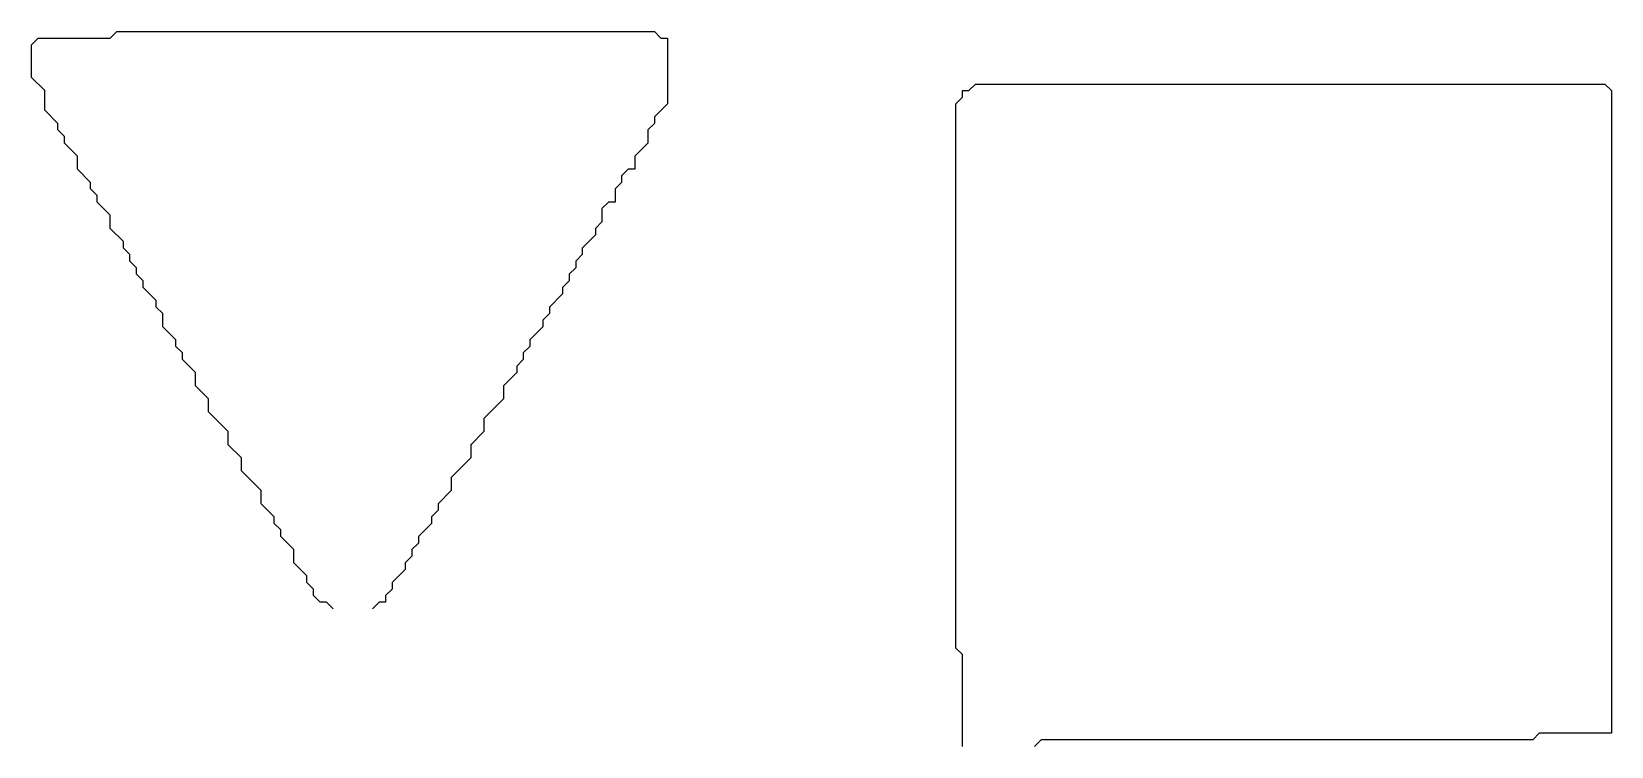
# Model space of a CAD drawing. Header units: metres. Extents: x 310 to 551, y 320 to 429.
import ezdxf

# ---------------------------------------------------------------- set-up
doc = ezdxf.new("R2010")
doc.units = ezdxf.units.M

msp = doc.modelspace()

# ---------------------------------------------------------------- linework, layer by layer
for points in [[(356, 341), (355, 342), (354, 342), (353, 343), (353, 344), (352, 345), (352, 346), (350, 348), (350, 350), (348, 352), (348, 353), (347, 354), (347, 355), (345, 357), (345, 359), (342, 362), (342, 364), (340, 366), (340, 368), (337, 371), (337, 373), (335, 375), (335, 377), (333, 379), (333, 380), (332, 381), (332, 382), (330, 384), (330, 386), (329, 387), (329, 388), (327, 390), (327, 391), (326, 392), (326, 393), (325, 394), (325, 395), (324, 396), (324, 397), (322, 399), (322, 401), (320, 403), (320, 404), (319, 405), (319, 406), (317, 408), (317, 410), (315, 412), (315, 413), (314, 414), (314, 415), (312, 417), (312, 420), (310, 422), (310, 427), (311, 428), (322, 428), (323, 429), (405, 429), (406, 428), (407, 428), (407, 418), (405, 416), (405, 415), (404, 414), (404, 412), (402, 410), (402, 408), (401, 408), (400, 407), (400, 406), (399, 405), (399, 403), (398, 403), (397, 402), (397, 400), (396, 399), (396, 398), (394, 396), (394, 395), (393, 394), (393, 393), (392, 392), (392, 391), (391, 390), (391, 389), (389, 387), (389, 386), (388, 385), (388, 384), (386, 382), (386, 381), (385, 380), (385, 379), (384, 378), (384, 377), (382, 375), (382, 373), (379, 370), (379, 368), (377, 366), (377, 364), (374, 361), (374, 359), (372, 357), (372, 356), (371, 355), (371, 354), (369, 352), (369, 351), (368, 350), (368, 349), (367, 348), (367, 347), (365, 345), (365, 344), (364, 343), (364, 342), (363, 342), (362, 341)], [(452, 320), (452, 334), (451, 335), (451, 418), (452, 419), (452, 420), (453, 420), (454, 421), (550, 421), (551, 420), (551, 322), (540, 322), (539, 321), (464, 321), (463, 320)]]:
    msp.add_lwpolyline(points)

doc.saveas('drawing.dxf')
